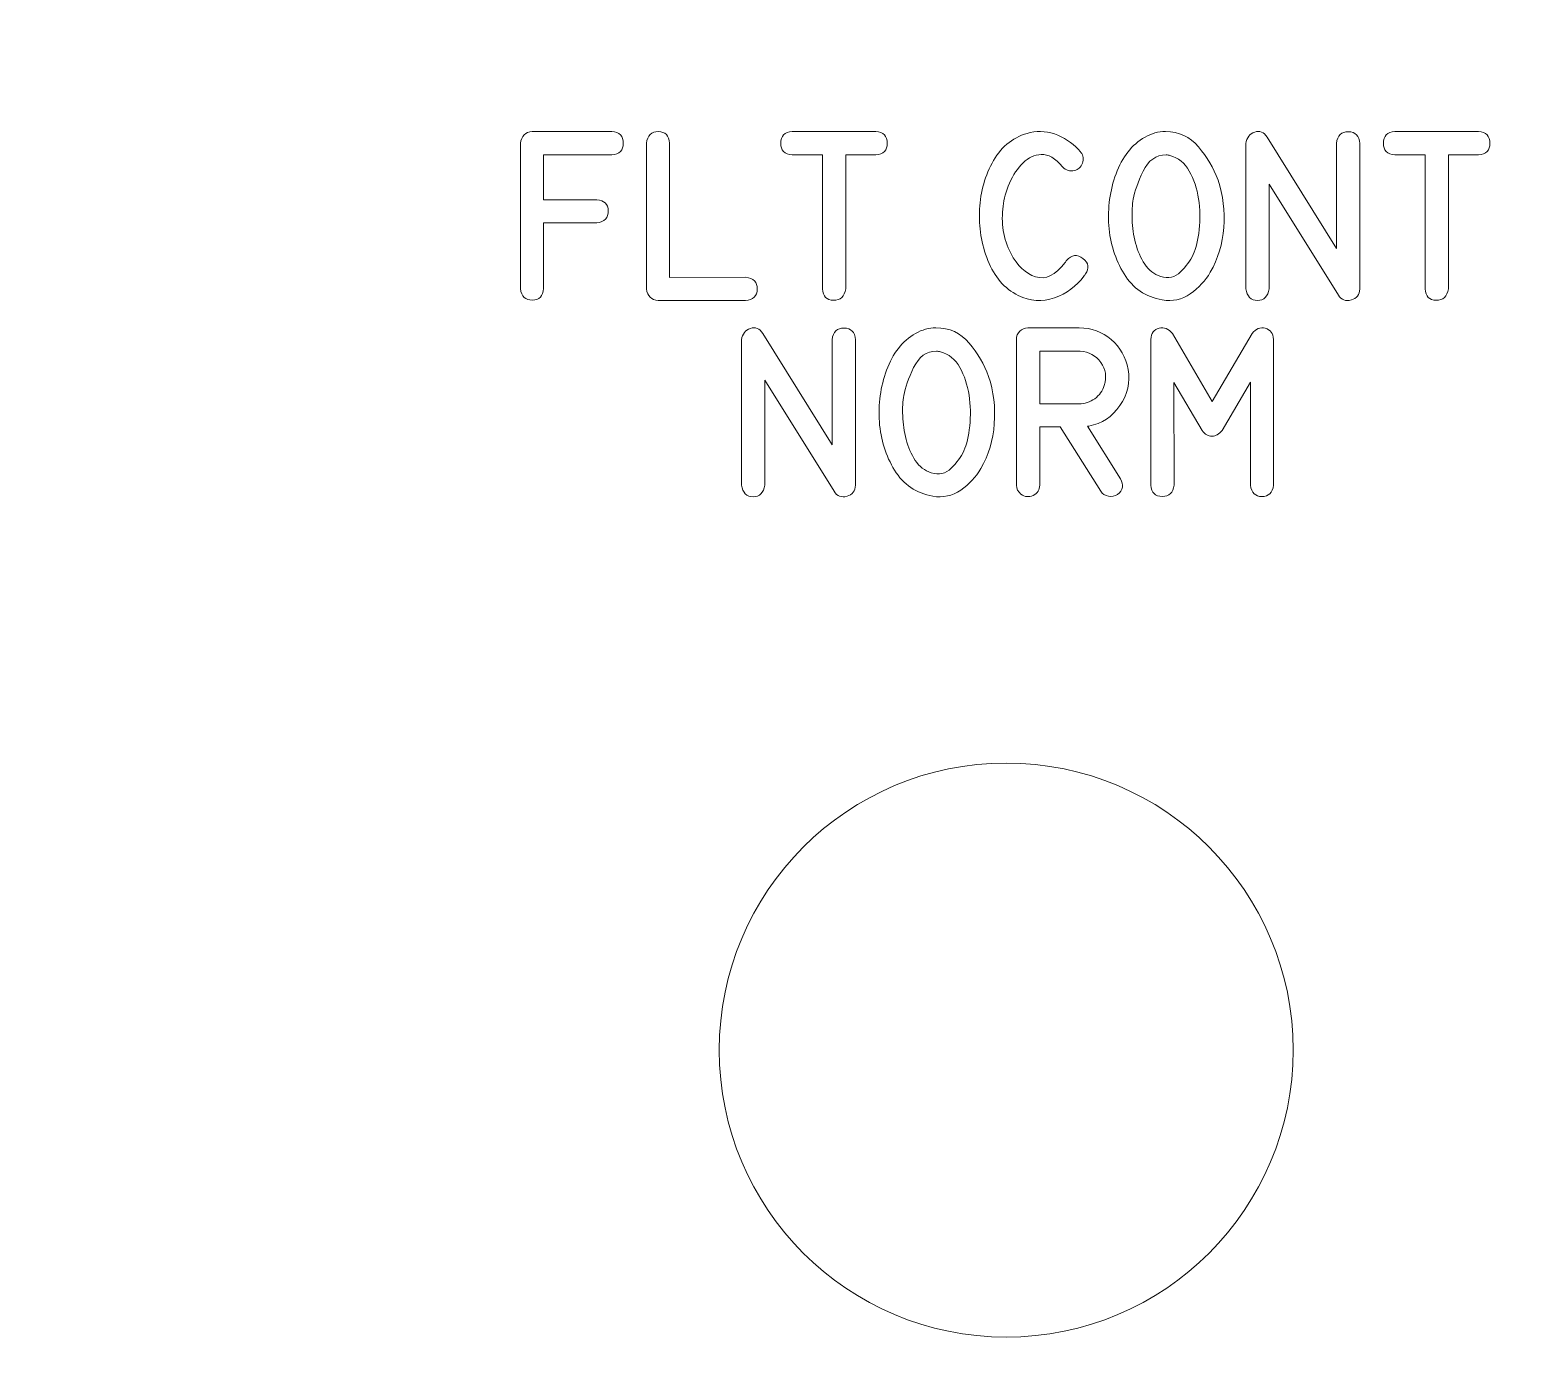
# Model space of a CAD drawing. Header units: millimetres. Extents: x -247 to 282, y -81 to 81.
# Drawn here: x -162.75 to -131.47, y -57.98 to -30.16 of the extents above; entities that cross this region are included whole.
import ezdxf

# ---------------------------------------------------------------- set-up
doc = ezdxf.new("R2010")
doc.units = ezdxf.units.MM
doc.header["$MEASUREMENT"] = 0
doc.layers.add('Engrave', color=7, linetype='Continuous')
doc.layers.add('Indicators', color=7, linetype='Continuous')

msp = doc.modelspace()

# ---------------------------------------------------------------- linework, layer by layer
at = {"layer": 'Engrave', "color": 240, "lineweight": 9}
for points, knots in [([(-152.4977, -35.5623), (-152.4977, -35.5623), (-152.4977, -32.5238), (-152.4977, -32.5238), (-152.4977, -32.5238), (-152.4771, -32.3721), (-152.3954, -32.2904), (-152.2531, -32.2792), (-152.2531, -32.2792), (-152.2531, -32.2792), (-150.5857, -32.2792), (-150.5857, -32.2792), (-150.5857, -32.2792), (-150.4264, -32.2915), (-150.3464, -32.3733), (-150.3464, -32.5232), (-150.3464, -32.5232), (-150.3464, -32.6725), (-150.4275, -32.7531), (-150.5892, -32.7631), (-150.5892, -32.7631), (-150.5892, -32.7631), (-152.0138, -32.7631), (-152.0138, -32.7631), (-152.0138, -32.7631), (-152.0138, -32.7631), (-152.0138, -33.7056), (-152.0138, -33.7056), (-152.0138, -33.7056), (-152.0138, -33.7056), (-150.9026, -33.7056), (-150.9026, -33.7056), (-150.9026, -33.7056), (-150.7444, -33.7167), (-150.6639, -33.7943), (-150.6615, -33.9378), (-150.6615, -33.9378), (-150.6592, -34.0813), (-150.7397, -34.1653), (-150.9026, -34.1894), (-150.9026, -34.1894), (-150.9026, -34.1894), (-152.0138, -34.1894), (-152.0138, -34.1894), (-152.0138, -34.1894), (-152.0138, -34.1894), (-152.0138, -35.5623), (-152.0138, -35.5623), (-152.0138, -35.5623), (-152.025, -35.7205), (-152.1032, -35.801), (-152.2472, -35.8034), (-152.2472, -35.8034), (-152.3913, -35.8057), (-152.4748, -35.7252), (-152.4977, -35.5623)], [0, 0, 0, 0, 0.0666667, 0.0666667, 0.0666667, 0.0666667, 0.1333333, 0.1333333, 0.1333333, 0.1333333, 0.2, 0.2, 0.2, 0.2, 0.2666667, 0.2666667, 0.2666667, 0.2666667, 0.3333333, 0.3333333, 0.3333333, 0.3333333, 0.4, 0.4, 0.4, 0.4, 0.4666667, 0.4666667, 0.4666667, 0.4666667, 0.5333333, 0.5333333, 0.5333333, 0.5333333, 0.6, 0.6, 0.6, 0.6, 0.6666667, 0.6666667, 0.6666667, 0.6666667, 0.7333333, 0.7333333, 0.7333333, 0.7333333, 0.8, 0.8, 0.8, 0.8, 0.8666667, 0.8666667, 0.8666667, 0.8666667, 1, 1, 1, 1]), ([(-149.6197, -35.8087), (-149.7608, -35.7993), (-149.8425, -35.7199), (-149.8643, -35.5694), (-149.8643, -35.5694), (-149.8643, -35.5694), (-149.8643, -32.5238), (-149.8643, -32.5238), (-149.8643, -32.5238), (-149.8402, -32.3586), (-149.7561, -32.2774), (-149.6127, -32.2798), (-149.6127, -32.2798), (-149.4692, -32.2827), (-149.391, -32.3645), (-149.3787, -32.5238), (-149.3787, -32.5238), (-149.3787, -32.5238), (-149.3787, -35.3277), (-149.3787, -35.3277), (-149.3787, -35.3277), (-149.3787, -35.3277), (-147.7888, -35.3265), (-147.7888, -35.3265), (-147.7888, -35.3265), (-147.6254, -35.3448), (-147.5448, -35.4271), (-147.5466, -35.5735), (-147.5466, -35.5735), (-147.5484, -35.7199), (-147.6295, -35.7981), (-147.7906, -35.8087), (-147.7906, -35.8087), (-147.7906, -35.8087), (-149.6197, -35.8087), (-149.6197, -35.8087)], [0, 0, 0, 0, 0.1, 0.1, 0.1, 0.1, 0.2, 0.2, 0.2, 0.2, 0.3, 0.3, 0.3, 0.3, 0.4, 0.4, 0.4, 0.4, 0.5, 0.5, 0.5, 0.5, 0.6, 0.6, 0.6, 0.6, 0.7, 0.7, 0.7, 0.7, 0.8, 0.8, 0.8, 0.8, 1, 1, 1, 1]), ([(-146.1837, -35.5658), (-146.1837, -35.5658), (-146.1837, -32.7648), (-146.1837, -32.7648), (-146.1837, -32.7648), (-146.1837, -32.7648), (-146.8157, -32.7648), (-146.8157, -32.7648), (-146.8157, -32.7648), (-146.9763, -32.7525), (-147.0568, -32.6714), (-147.0562, -32.5232), (-147.0562, -32.5232), (-147.0556, -32.3744), (-146.9751, -32.2927), (-146.8157, -32.2792), (-146.8157, -32.2792), (-146.8157, -32.2792), (-145.0672, -32.2792), (-145.0672, -32.2792), (-145.0672, -32.2792), (-144.909, -32.2915), (-144.8291, -32.3733), (-144.8285, -32.5232), (-144.8285, -32.5232), (-144.8279, -32.6725), (-144.9078, -32.7537), (-145.0672, -32.7648), (-145.0672, -32.7648), (-145.0672, -32.7648), (-145.6975, -32.7648), (-145.6975, -32.7648), (-145.6975, -32.7648), (-145.6975, -32.7648), (-145.6975, -35.5658), (-145.6975, -35.5658), (-145.6975, -35.5658), (-145.7239, -35.7287), (-145.8086, -35.8093), (-145.952, -35.8069), (-145.952, -35.8069), (-146.0949, -35.8045), (-146.1719, -35.724), (-146.1837, -35.5658)], [0, 0, 0, 0, 0.0833333, 0.0833333, 0.0833333, 0.0833333, 0.1666667, 0.1666667, 0.1666667, 0.1666667, 0.25, 0.25, 0.25, 0.25, 0.3333333, 0.3333333, 0.3333333, 0.3333333, 0.4166667, 0.4166667, 0.4166667, 0.4166667, 0.5, 0.5, 0.5, 0.5, 0.5833333, 0.5833333, 0.5833333, 0.5833333, 0.6666667, 0.6666667, 0.6666667, 0.6666667, 0.75, 0.75, 0.75, 0.75, 0.8333333, 0.8333333, 0.8333333, 0.8333333, 1, 1, 1, 1]), ([(-140.6852, -35.2554), (-140.6852, -35.2554), (-140.7005, -35.2783), (-140.7005, -35.2783), (-140.7005, -35.2783), (-140.704, -35.2824), (-140.7069, -35.2866), (-140.7093, -35.2901), (-140.7093, -35.2901), (-140.711, -35.2936), (-140.7134, -35.2971), (-140.7157, -35.3007), (-140.7157, -35.3007), (-140.8733, -35.5129), (-141.0797, -35.664), (-141.3354, -35.7546), (-141.3354, -35.7546), (-141.5906, -35.8445), (-141.8423, -35.8281), (-142.0904, -35.7052), (-142.0904, -35.7052), (-142.3785, -35.5617), (-142.5901, -35.3183), (-142.7254, -34.975), (-142.7254, -34.975), (-142.86, -34.6316), (-142.9182, -34.2747), (-142.8994, -33.9043), (-142.8994, -33.9043), (-142.88, -33.5339), (-142.7824, -33.1941), (-142.6066, -32.8836), (-142.6066, -32.8836), (-142.4302, -32.5738), (-142.1744, -32.3797), (-141.8387, -32.3015), (-141.8387, -32.3015), (-141.6459, -32.2569), (-141.4536, -32.2757), (-141.2619, -32.3574), (-141.2619, -32.3574), (-141.0703, -32.4397), (-140.9127, -32.5549), (-140.7898, -32.7031), (-140.7898, -32.7031), (-140.7886, -32.7031), (-140.7857, -32.7066), (-140.7816, -32.7149), (-140.7816, -32.7149), (-140.7287, -32.7837), (-140.7175, -32.8595), (-140.7487, -32.9412), (-140.7487, -32.9412), (-140.7798, -33.0235), (-140.8363, -33.0747), (-140.9192, -33.0959), (-140.9192, -33.0959), (-141.0074, -33.1188), (-141.0891, -33.0923), (-141.1638, -33.0165), (-141.1638, -33.0165), (-141.3178, -32.8372), (-141.466, -32.7513), (-141.6082, -32.7578), (-141.6082, -32.7578), (-141.7505, -32.7648), (-141.8781, -32.8236), (-141.9904, -32.9336), (-141.9904, -32.9336), (-142.1033, -33.0441), (-142.1968, -33.1852), (-142.2715, -33.3575), (-142.2715, -33.3575), (-142.3461, -33.5298), (-142.392, -33.6909), (-142.409, -33.8414), (-142.409, -33.8414), (-142.4296, -34.0089), (-142.4278, -34.1777), (-142.4032, -34.347), (-142.4032, -34.347), (-142.3785, -34.5163), (-142.3267, -34.6757), (-142.2473, -34.825), (-142.2473, -34.825), (-142.1092, -35.0867), (-141.9357, -35.2507), (-141.7264, -35.3165), (-141.7264, -35.3165), (-141.5165, -35.383), (-141.3119, -35.2824), (-141.112, -35.0161), (-141.112, -35.0161), (-141.1026, -35.0049), (-141.092, -34.9896), (-141.0791, -34.9714), (-141.0791, -34.9714), (-140.9715, -34.8521), (-140.8574, -34.8397), (-140.7375, -34.9344), (-140.7375, -34.9344), (-140.6176, -35.029), (-140.5999, -35.136), (-140.6852, -35.2554)], [0, 0, 0, 0, 0.037037, 0.037037, 0.037037, 0.037037, 0.0740741, 0.0740741, 0.0740741, 0.0740741, 0.1111111, 0.1111111, 0.1111111, 0.1111111, 0.1481481, 0.1481481, 0.1481481, 0.1481481, 0.1851852, 0.1851852, 0.1851852, 0.1851852, 0.2222222, 0.2222222, 0.2222222, 0.2222222, 0.2592593, 0.2592593, 0.2592593, 0.2592593, 0.2962963, 0.2962963, 0.2962963, 0.2962963, 0.3333333, 0.3333333, 0.3333333, 0.3333333, 0.3703704, 0.3703704, 0.3703704, 0.3703704, 0.4074074, 0.4074074, 0.4074074, 0.4074074, 0.4444444, 0.4444444, 0.4444444, 0.4444444, 0.4814815, 0.4814815, 0.4814815, 0.4814815, 0.5185185, 0.5185185, 0.5185185, 0.5185185, 0.5555556, 0.5555556, 0.5555556, 0.5555556, 0.5925926, 0.5925926, 0.5925926, 0.5925926, 0.6296296, 0.6296296, 0.6296296, 0.6296296, 0.6666667, 0.6666667, 0.6666667, 0.6666667, 0.7037037, 0.7037037, 0.7037037, 0.7037037, 0.7407407, 0.7407407, 0.7407407, 0.7407407, 0.7777778, 0.7777778, 0.7777778, 0.7777778, 0.8148148, 0.8148148, 0.8148148, 0.8148148, 0.8518519, 0.8518519, 0.8518519, 0.8518519, 0.8888889, 0.8888889, 0.8888889, 0.8888889, 0.9259259, 0.9259259, 0.9259259, 0.9259259, 1, 1, 1, 1]), ([(-137.913, -33.294), (-137.8077, -33.6121), (-137.7677, -33.9419), (-137.7936, -34.2841), (-137.7936, -34.2841), (-137.8195, -34.6263), (-137.9135, -34.9385), (-138.0752, -35.2213), (-138.0752, -35.2213), (-138.1775, -35.3971), (-138.3169, -35.5464), (-138.4939, -35.6693), (-138.4939, -35.6693), (-138.6708, -35.7922), (-138.866, -35.8351), (-139.0795, -35.7981), (-139.0795, -35.7981), (-139.4275, -35.7375), (-139.6939, -35.5558), (-139.8785, -35.2542), (-139.8785, -35.2542), (-140.0637, -34.952), (-140.1695, -34.6157), (-140.1966, -34.2453), (-140.1966, -34.2453), (-140.2236, -33.8749), (-140.1736, -33.5145), (-140.0466, -33.1629), (-140.0466, -33.1629), (-139.9196, -32.8113), (-139.7174, -32.5561), (-139.4393, -32.3962), (-139.4393, -32.3962), (-139.304, -32.318), (-139.1618, -32.2792), (-139.0142, -32.2792), (-139.0142, -32.2792), (-138.7314, -32.2792), (-138.5009, -32.3856), (-138.3216, -32.5985), (-138.3216, -32.5985), (-138.1423, -32.8119), (-138.0064, -33.0435), (-137.913, -33.294)], [0, 0, 0, 0, 0.0833333, 0.0833333, 0.0833333, 0.0833333, 0.1666667, 0.1666667, 0.1666667, 0.1666667, 0.25, 0.25, 0.25, 0.25, 0.3333333, 0.3333333, 0.3333333, 0.3333333, 0.4166667, 0.4166667, 0.4166667, 0.4166667, 0.5, 0.5, 0.5, 0.5, 0.5833333, 0.5833333, 0.5833333, 0.5833333, 0.6666667, 0.6666667, 0.6666667, 0.6666667, 0.75, 0.75, 0.75, 0.75, 0.8333333, 0.8333333, 0.8333333, 0.8333333, 1, 1, 1, 1]), ([(-134.9521, -35.5694), (-134.9521, -35.6899), (-135.0103, -35.7663), (-135.1267, -35.7993), (-135.1267, -35.7993), (-135.2437, -35.8316), (-135.3336, -35.7975), (-135.3983, -35.6964), (-135.3983, -35.6964), (-135.3983, -35.6964), (-136.8453, -33.3763), (-136.8453, -33.3763), (-136.8453, -33.3763), (-136.8453, -33.3763), (-136.8453, -35.5694), (-136.8453, -35.5694), (-136.8453, -35.5694), (-136.8705, -35.7299), (-136.9517, -35.8104), (-137.0887, -35.8104), (-137.0887, -35.8104), (-137.2262, -35.8104), (-137.3068, -35.7299), (-137.3309, -35.5694), (-137.3309, -35.5694), (-137.3309, -35.5694), (-137.3309, -32.5273), (-137.3309, -32.5273), (-137.3309, -32.5273), (-137.3138, -32.408), (-137.2527, -32.3292), (-137.1475, -32.291), (-137.1475, -32.291), (-137.0422, -32.2533), (-136.9546, -32.2892), (-136.8846, -32.398), (-136.8846, -32.398), (-136.8846, -32.398), (-135.4377, -34.7215), (-135.4377, -34.7215), (-135.4377, -34.7215), (-135.4377, -34.7215), (-135.4377, -32.5273), (-135.4377, -32.5273), (-135.4377, -32.5273), (-135.4159, -32.3633), (-135.3325, -32.2816), (-135.1872, -32.2833), (-135.1872, -32.2833), (-135.042, -32.2851), (-134.9638, -32.3662), (-134.9521, -32.5273), (-134.9521, -32.5273), (-134.9521, -32.5273), (-134.9521, -35.5694), (-134.9521, -35.5694)], [0, 0, 0, 0, 0.0666667, 0.0666667, 0.0666667, 0.0666667, 0.1333333, 0.1333333, 0.1333333, 0.1333333, 0.2, 0.2, 0.2, 0.2, 0.2666667, 0.2666667, 0.2666667, 0.2666667, 0.3333333, 0.3333333, 0.3333333, 0.3333333, 0.4, 0.4, 0.4, 0.4, 0.4666667, 0.4666667, 0.4666667, 0.4666667, 0.5333333, 0.5333333, 0.5333333, 0.5333333, 0.6, 0.6, 0.6, 0.6, 0.6666667, 0.6666667, 0.6666667, 0.6666667, 0.7333333, 0.7333333, 0.7333333, 0.7333333, 0.8, 0.8, 0.8, 0.8, 0.8666667, 0.8666667, 0.8666667, 0.8666667, 1, 1, 1, 1]), ([(-133.5845, -35.5658), (-133.5845, -35.5658), (-133.5845, -32.7648), (-133.5845, -32.7648), (-133.5845, -32.7648), (-133.5845, -32.7648), (-134.2165, -32.7648), (-134.2165, -32.7648), (-134.2165, -32.7648), (-134.3771, -32.7525), (-134.4576, -32.6714), (-134.457, -32.5232), (-134.457, -32.5232), (-134.4564, -32.3744), (-134.3759, -32.2927), (-134.2165, -32.2792), (-134.2165, -32.2792), (-134.2165, -32.2792), (-132.468, -32.2792), (-132.468, -32.2792), (-132.468, -32.2792), (-132.3098, -32.2915), (-132.2299, -32.3733), (-132.2293, -32.5232), (-132.2293, -32.5232), (-132.2287, -32.6725), (-132.3086, -32.7537), (-132.468, -32.7648), (-132.468, -32.7648), (-132.468, -32.7648), (-133.0983, -32.7648), (-133.0983, -32.7648), (-133.0983, -32.7648), (-133.0983, -32.7648), (-133.0983, -35.5658), (-133.0983, -35.5658), (-133.0983, -35.5658), (-133.1247, -35.7287), (-133.2094, -35.8093), (-133.3528, -35.8069), (-133.3528, -35.8069), (-133.4957, -35.8045), (-133.5727, -35.724), (-133.5845, -35.5658)], [0, 0, 0, 0, 0.0833333, 0.0833333, 0.0833333, 0.0833333, 0.1666667, 0.1666667, 0.1666667, 0.1666667, 0.25, 0.25, 0.25, 0.25, 0.3333333, 0.3333333, 0.3333333, 0.3333333, 0.4166667, 0.4166667, 0.4166667, 0.4166667, 0.5, 0.5, 0.5, 0.5, 0.5833333, 0.5833333, 0.5833333, 0.5833333, 0.6666667, 0.6666667, 0.6666667, 0.6666667, 0.75, 0.75, 0.75, 0.75, 0.8333333, 0.8333333, 0.8333333, 0.8333333, 1, 1, 1, 1]), ([(-139.0001, -32.7684), (-139.2112, -32.7684), (-139.3711, -32.8818), (-139.4798, -33.1094), (-139.4798, -33.1094), (-139.5886, -33.3369), (-139.6568, -33.5309), (-139.6856, -33.6915), (-139.6856, -33.6915), (-139.7074, -33.809), (-139.7156, -33.9507), (-139.7097, -34.1171), (-139.7097, -34.1171), (-139.7039, -34.2835), (-139.6797, -34.4481), (-139.6374, -34.6104), (-139.6374, -34.6104), (-139.5951, -34.7733), (-139.531, -34.9197), (-139.4463, -35.0496), (-139.4463, -35.0496), (-139.3611, -35.1801), (-139.25, -35.2666), (-139.1124, -35.3089), (-139.1124, -35.3089), (-138.9513, -35.3595), (-138.8125, -35.3277), (-138.6961, -35.2137), (-138.6961, -35.2137), (-138.5797, -35.099), (-138.4915, -34.9779), (-138.4315, -34.8491), (-138.4315, -34.8491), (-138.371, -34.7168), (-138.3292, -34.544), (-138.3069, -34.3288), (-138.3069, -34.3288), (-138.2845, -34.1142), (-138.2898, -33.8996), (-138.3222, -33.6856), (-138.3222, -33.6856), (-138.3551, -33.4716), (-138.4192, -33.2787), (-138.5144, -33.107), (-138.5144, -33.107), (-138.6097, -32.9354), (-138.7455, -32.826), (-138.9207, -32.779), (-138.9207, -32.779), (-138.9436, -32.7719), (-138.9701, -32.7684), (-139.0001, -32.7684)], [0, 0, 0, 0, 0.0714286, 0.0714286, 0.0714286, 0.0714286, 0.1428571, 0.1428571, 0.1428571, 0.1428571, 0.2142857, 0.2142857, 0.2142857, 0.2142857, 0.2857143, 0.2857143, 0.2857143, 0.2857143, 0.3571429, 0.3571429, 0.3571429, 0.3571429, 0.4285714, 0.4285714, 0.4285714, 0.4285714, 0.5, 0.5, 0.5, 0.5, 0.5714286, 0.5714286, 0.5714286, 0.5714286, 0.6428571, 0.6428571, 0.6428571, 0.6428571, 0.7142857, 0.7142857, 0.7142857, 0.7142857, 0.7857143, 0.7857143, 0.7857143, 0.7857143, 0.8571429, 0.8571429, 0.8571429, 0.8571429, 1, 1, 1, 1]), ([(-145.4955, -39.6727), (-145.4955, -39.7932), (-145.5537, -39.8696), (-145.6701, -39.9026), (-145.6701, -39.9026), (-145.7871, -39.9349), (-145.877, -39.9008), (-145.9417, -39.7997), (-145.9417, -39.7997), (-145.9417, -39.7997), (-147.3887, -37.4796), (-147.3887, -37.4796), (-147.3887, -37.4796), (-147.3887, -37.4796), (-147.3887, -39.6727), (-147.3887, -39.6727), (-147.3887, -39.6727), (-147.4139, -39.8332), (-147.4951, -39.9137), (-147.6321, -39.9137), (-147.6321, -39.9137), (-147.7696, -39.9137), (-147.8502, -39.8332), (-147.8743, -39.6727), (-147.8743, -39.6727), (-147.8743, -39.6727), (-147.8743, -36.6306), (-147.8743, -36.6306), (-147.8743, -36.6306), (-147.8572, -36.5113), (-147.7961, -36.4325), (-147.6909, -36.3943), (-147.6909, -36.3943), (-147.5856, -36.3566), (-147.498, -36.3925), (-147.428, -36.5013), (-147.428, -36.5013), (-147.428, -36.5013), (-145.9811, -38.8248), (-145.9811, -38.8248), (-145.9811, -38.8248), (-145.9811, -38.8248), (-145.9811, -36.6306), (-145.9811, -36.6306), (-145.9811, -36.6306), (-145.9593, -36.4666), (-145.8759, -36.3849), (-145.7306, -36.3866), (-145.7306, -36.3866), (-145.5854, -36.3884), (-145.5072, -36.4695), (-145.4955, -36.6306), (-145.4955, -36.6306), (-145.4955, -36.6306), (-145.4955, -39.6727), (-145.4955, -39.6727)], [0, 0, 0, 0, 0.0666667, 0.0666667, 0.0666667, 0.0666667, 0.1333333, 0.1333333, 0.1333333, 0.1333333, 0.2, 0.2, 0.2, 0.2, 0.2666667, 0.2666667, 0.2666667, 0.2666667, 0.3333333, 0.3333333, 0.3333333, 0.3333333, 0.4, 0.4, 0.4, 0.4, 0.4666667, 0.4666667, 0.4666667, 0.4666667, 0.5333333, 0.5333333, 0.5333333, 0.5333333, 0.6, 0.6, 0.6, 0.6, 0.6666667, 0.6666667, 0.6666667, 0.6666667, 0.7333333, 0.7333333, 0.7333333, 0.7333333, 0.8, 0.8, 0.8, 0.8, 0.8666667, 0.8666667, 0.8666667, 0.8666667, 1, 1, 1, 1]), ([(-142.7098, -37.3973), (-142.6045, -37.7154), (-142.5645, -38.0452), (-142.5904, -38.3874), (-142.5904, -38.3874), (-142.6163, -38.7296), (-142.7103, -39.0418), (-142.872, -39.3246), (-142.872, -39.3246), (-142.9743, -39.5004), (-143.1137, -39.6497), (-143.2907, -39.7726), (-143.2907, -39.7726), (-143.4676, -39.8955), (-143.6628, -39.9384), (-143.8763, -39.9014), (-143.8763, -39.9014), (-144.2243, -39.8408), (-144.4907, -39.6591), (-144.6753, -39.3575), (-144.6753, -39.3575), (-144.8605, -39.0553), (-144.9663, -38.719), (-144.9934, -38.3486), (-144.9934, -38.3486), (-145.0204, -37.9782), (-144.9704, -37.6178), (-144.8434, -37.2662), (-144.8434, -37.2662), (-144.7164, -36.9146), (-144.5142, -36.6594), (-144.2361, -36.4995), (-144.2361, -36.4995), (-144.1008, -36.4213), (-143.9586, -36.3825), (-143.811, -36.3825), (-143.811, -36.3825), (-143.5282, -36.3825), (-143.2977, -36.4889), (-143.1184, -36.7018), (-143.1184, -36.7018), (-142.9391, -36.9152), (-142.8032, -37.1468), (-142.7098, -37.3973)], [0, 0, 0, 0, 0.0833333, 0.0833333, 0.0833333, 0.0833333, 0.1666667, 0.1666667, 0.1666667, 0.1666667, 0.25, 0.25, 0.25, 0.25, 0.3333333, 0.3333333, 0.3333333, 0.3333333, 0.4166667, 0.4166667, 0.4166667, 0.4166667, 0.5, 0.5, 0.5, 0.5, 0.5833333, 0.5833333, 0.5833333, 0.5833333, 0.6666667, 0.6666667, 0.6666667, 0.6666667, 0.75, 0.75, 0.75, 0.75, 0.8333333, 0.8333333, 0.8333333, 0.8333333, 1, 1, 1, 1]), ([(-139.9523, -39.5363), (-139.8788, -39.6662), (-139.8994, -39.775), (-140.014, -39.8638), (-140.014, -39.8638), (-140.0693, -39.9026), (-140.1328, -39.9161), (-140.2045, -39.9031), (-140.2045, -39.9031), (-140.2762, -39.8908), (-140.3286, -39.8549), (-140.3621, -39.7967), (-140.3621, -39.7967), (-140.3621, -39.7967), (-141.2111, -38.4544), (-141.2111, -38.4544), (-141.2111, -38.4544), (-141.2111, -38.4544), (-141.6421, -38.4544), (-141.6421, -38.4544), (-141.6421, -38.4544), (-141.6421, -38.4544), (-141.6421, -39.6674), (-141.6421, -39.6674), (-141.6421, -39.6674), (-141.6421, -39.7673), (-141.6873, -39.8391), (-141.7779, -39.8837), (-141.7779, -39.8837), (-141.869, -39.9278), (-141.9537, -39.9196), (-142.033, -39.8585), (-142.033, -39.8585), (-142.096, -39.8114), (-142.1277, -39.7479), (-142.1277, -39.6674), (-142.1277, -39.6674), (-142.1277, -39.6674), (-142.1277, -36.6236), (-142.1277, -36.6236), (-142.1277, -36.6236), (-142.1277, -36.5571), (-142.1042, -36.5001), (-142.0577, -36.4531), (-142.0577, -36.4531), (-142.0113, -36.406), (-141.9543, -36.3825), (-141.8866, -36.3825), (-141.8866, -36.3825), (-141.8866, -36.3825), (-140.8172, -36.3825), (-140.8172, -36.3825), (-140.8172, -36.3825), (-140.5596, -36.3825), (-140.3362, -36.4642), (-140.1469, -36.6277), (-140.1469, -36.6277), (-139.9576, -36.7917), (-139.8394, -36.9993), (-139.7935, -37.2509), (-139.7935, -37.2509), (-139.7453, -37.5208), (-139.8024, -37.773), (-139.9652, -38.0076), (-139.9652, -38.0076), (-140.1275, -38.2428), (-140.3433, -38.3851), (-140.612, -38.4356), (-140.612, -38.4356), (-140.612, -38.4356), (-140.6449, -38.4409), (-140.6449, -38.4409), (-140.6449, -38.4409), (-140.6449, -38.4409), (-139.9523, -39.5363), (-139.9523, -39.5363)], [0, 0, 0, 0, 0.05, 0.05, 0.05, 0.05, 0.1, 0.1, 0.1, 0.1, 0.15, 0.15, 0.15, 0.15, 0.2, 0.2, 0.2, 0.2, 0.25, 0.25, 0.25, 0.25, 0.3, 0.3, 0.3, 0.3, 0.35, 0.35, 0.35, 0.35, 0.4, 0.4, 0.4, 0.4, 0.45, 0.45, 0.45, 0.45, 0.5, 0.5, 0.5, 0.5, 0.55, 0.55, 0.55, 0.55, 0.6, 0.6, 0.6, 0.6, 0.65, 0.65, 0.65, 0.65, 0.7, 0.7, 0.7, 0.7, 0.75, 0.75, 0.75, 0.75, 0.8, 0.8, 0.8, 0.8, 0.85, 0.85, 0.85, 0.85, 0.9, 0.9, 0.9, 0.9, 1, 1, 1, 1]), ([(-136.752, -39.6691), (-136.7773, -39.8297), (-136.8585, -39.9102), (-136.9954, -39.9096), (-136.9954, -39.9096), (-137.133, -39.909), (-137.2136, -39.8285), (-137.2377, -39.6691), (-137.2377, -39.6691), (-137.2377, -39.6691), (-137.2377, -37.5178), (-137.2377, -37.5178), (-137.2377, -37.5178), (-137.2377, -37.5178), (-137.8286, -38.5285), (-137.8286, -38.5285), (-137.8286, -38.5285), (-137.8915, -38.6044), (-137.962, -38.6443), (-138.0396, -38.6479), (-138.0396, -38.6479), (-138.1173, -38.6508), (-138.186, -38.6114), (-138.2472, -38.5285), (-138.2472, -38.5285), (-138.2472, -38.5285), (-138.8346, -37.5225), (-138.8346, -37.5225), (-138.8346, -37.5225), (-138.8346, -37.5225), (-138.8328, -39.6691), (-138.8328, -39.6691), (-138.8328, -39.6691), (-138.851, -39.8285), (-138.9339, -39.9084), (-139.0815, -39.9078), (-139.0815, -39.9078), (-139.2291, -39.9073), (-139.3084, -39.8273), (-139.3202, -39.6691), (-139.3202, -39.6691), (-139.3202, -39.6691), (-139.3202, -36.6271), (-139.3202, -36.6271), (-139.3202, -36.6271), (-139.3108, -36.4948), (-139.2532, -36.416), (-139.1462, -36.3901), (-139.1462, -36.3901), (-139.0392, -36.3643), (-138.9463, -36.4007), (-138.8669, -36.4995), (-138.8669, -36.4995), (-138.8669, -36.4995), (-138.0385, -37.9241), (-138.0385, -37.9241), (-138.0385, -37.9241), (-138.0385, -37.9241), (-137.2012, -36.4995), (-137.2012, -36.4995), (-137.2012, -36.4995), (-137.1224, -36.4007), (-137.0301, -36.3649), (-136.9249, -36.3913), (-136.9249, -36.3913), (-136.8202, -36.4178), (-136.762, -36.496), (-136.752, -36.6271), (-136.752, -36.6271), (-136.752, -36.6271), (-136.752, -39.6691), (-136.752, -39.6691)], [0, 0, 0, 0, 0.0526316, 0.0526316, 0.0526316, 0.0526316, 0.1052632, 0.1052632, 0.1052632, 0.1052632, 0.1578947, 0.1578947, 0.1578947, 0.1578947, 0.2105263, 0.2105263, 0.2105263, 0.2105263, 0.2631579, 0.2631579, 0.2631579, 0.2631579, 0.3157895, 0.3157895, 0.3157895, 0.3157895, 0.3684211, 0.3684211, 0.3684211, 0.3684211, 0.4210526, 0.4210526, 0.4210526, 0.4210526, 0.4736842, 0.4736842, 0.4736842, 0.4736842, 0.5263158, 0.5263158, 0.5263158, 0.5263158, 0.5789474, 0.5789474, 0.5789474, 0.5789474, 0.6315789, 0.6315789, 0.6315789, 0.6315789, 0.6842105, 0.6842105, 0.6842105, 0.6842105, 0.7368421, 0.7368421, 0.7368421, 0.7368421, 0.7894737, 0.7894737, 0.7894737, 0.7894737, 0.8421053, 0.8421053, 0.8421053, 0.8421053, 0.8947368, 0.8947368, 0.8947368, 0.8947368, 1, 1, 1, 1]), ([(-143.7969, -36.8717), (-144.008, -36.8717), (-144.1679, -36.9851), (-144.2766, -37.2127), (-144.2766, -37.2127), (-144.3854, -37.4402), (-144.4536, -37.6342), (-144.4824, -37.7948), (-144.4824, -37.7948), (-144.5042, -37.9123), (-144.5124, -38.054), (-144.5065, -38.2204), (-144.5065, -38.2204), (-144.5007, -38.3868), (-144.4765, -38.5514), (-144.4342, -38.7137), (-144.4342, -38.7137), (-144.3919, -38.8766), (-144.3278, -39.023), (-144.2431, -39.1529), (-144.2431, -39.1529), (-144.1579, -39.2834), (-144.0468, -39.3699), (-143.9092, -39.4122), (-143.9092, -39.4122), (-143.7481, -39.4628), (-143.6093, -39.431), (-143.4929, -39.317), (-143.4929, -39.317), (-143.3765, -39.2023), (-143.2883, -39.0812), (-143.2283, -38.9524), (-143.2283, -38.9524), (-143.1678, -38.8201), (-143.126, -38.6473), (-143.1037, -38.4321), (-143.1037, -38.4321), (-143.0813, -38.2175), (-143.0866, -38.0029), (-143.119, -37.7889), (-143.119, -37.7889), (-143.1519, -37.5749), (-143.216, -37.382), (-143.3112, -37.2103), (-143.3112, -37.2103), (-143.4065, -37.0387), (-143.5423, -36.9293), (-143.7175, -36.8823), (-143.7175, -36.8823), (-143.7404, -36.8752), (-143.7669, -36.8717), (-143.7969, -36.8717)], [0, 0, 0, 0, 0.0714286, 0.0714286, 0.0714286, 0.0714286, 0.1428571, 0.1428571, 0.1428571, 0.1428571, 0.2142857, 0.2142857, 0.2142857, 0.2142857, 0.2857143, 0.2857143, 0.2857143, 0.2857143, 0.3571429, 0.3571429, 0.3571429, 0.3571429, 0.4285714, 0.4285714, 0.4285714, 0.4285714, 0.5, 0.5, 0.5, 0.5, 0.5714286, 0.5714286, 0.5714286, 0.5714286, 0.6428571, 0.6428571, 0.6428571, 0.6428571, 0.7142857, 0.7142857, 0.7142857, 0.7142857, 0.7857143, 0.7857143, 0.7857143, 0.7857143, 0.8571429, 0.8571429, 0.8571429, 0.8571429, 1, 1, 1, 1]), ([(-140.8172, -37.9706), (-140.6996, -37.9706), (-140.5914, -37.9353), (-140.492, -37.8635), (-140.492, -37.8635), (-140.3927, -37.7924), (-140.3262, -37.6995), (-140.2915, -37.5849), (-140.2915, -37.5849), (-140.2374, -37.4079), (-140.2621, -37.248), (-140.3656, -37.1051), (-140.3656, -37.1051), (-140.4691, -36.9622), (-140.6114, -36.8834), (-140.7925, -36.8681), (-140.7925, -36.8681), (-140.7925, -36.8681), (-141.6421, -36.8681), (-141.6421, -36.8681), (-141.6421, -36.8681), (-141.6421, -36.8681), (-141.6421, -37.9706), (-141.6421, -37.9706), (-141.6421, -37.9706), (-141.6421, -37.9706), (-140.8172, -37.9706), (-140.8172, -37.9706)], [0, 0, 0, 0, 0.125, 0.125, 0.125, 0.125, 0.25, 0.25, 0.25, 0.25, 0.375, 0.375, 0.375, 0.375, 0.5, 0.5, 0.5, 0.5, 0.625, 0.625, 0.625, 0.625, 0.75, 0.75, 0.75, 0.75, 1, 1, 1, 1])]:
    msp.add_open_spline(points, degree=3, knots=knots, dxfattribs=at)
at = {"layer": 'Indicators', "color": 250, "lineweight": 9}
msp.add_ellipse((-142.3421, -51.4791), major_axis=(0, 6), ratio=1, dxfattribs=at)
msp.add_open_spline([(-245.5546, -60.675), (-245.9526, -60.6748), (-246.3343, -60.5164), (-246.6156, -60.2347), (-246.6156, -60.2347), (-246.8969, -59.9531), (-247.0548, -59.5731), (-247.0546, -59.175), (-247.0546, -59.175), (-247.0546, -59.175), (-247.0546, 59.175), (-247.0546, 59.175), (-247.0546, 59.175), (-247.0543, 59.5731), (-246.8959, 59.9547), (-246.6143, 60.236), (-246.6143, 60.236), (-246.3326, 60.5173), (-245.9526, 60.6752), (-245.5546, 60.675), (-245.5546, 60.675), (-245.5546, 60.675), (-243.0921, 60.675), (-243.0921, 60.675), (-243.0921, 60.675), (-240.9485, 60.675), (-238.9677, 61.8186), (-237.8959, 63.675), (-237.8959, 63.675), (-236.8241, 65.5314), (-236.8241, 67.8186), (-237.8959, 69.675), (-237.8959, 69.675), (-238.9677, 71.5314), (-240.9485, 72.675), (-243.0921, 72.675), (-243.0921, 72.675), (-243.0921, 72.675), (-245.5546, 72.675), (-245.5546, 72.675), (-245.5546, 72.675), (-245.9526, 72.6752), (-246.3343, 72.8336), (-246.6156, 73.1153), (-246.6156, 73.1153), (-246.8969, 73.3969), (-247.0548, 73.7769), (-247.0546, 74.175), (-247.0546, 74.175), (-247.0546, 74.175), (-247.0546, 78.6625), (-247.0546, 78.6625), (-247.0546, 78.6625), (-247.0543, 79.0606), (-246.8959, 79.4422), (-246.6143, 79.7235), (-246.6143, 79.7235), (-246.3326, 80.0048), (-245.9526, 80.1627), (-245.5546, 80.1625), (-245.5546, 80.1625), (-245.5546, 80.1625), (-104.1046, 80.1625), (-104.1046, 80.1625), (-104.1046, 80.1625), (-103.7065, 80.1622), (-103.3248, 80.0038), (-103.0435, 79.7222), (-103.0435, 79.7222), (-102.7622, 79.4405), (-102.6043, 79.0606), (-102.6046, 78.6625), (-102.6046, 78.6625), (-102.6046, 78.6625), (-102.6046, 74.175), (-102.6046, 74.175), (-102.6046, 74.175), (-102.6048, 73.7769), (-102.7632, 73.3952), (-103.0449, 73.1139), (-103.0449, 73.1139), (-103.3265, 72.8326), (-103.7065, 72.6747), (-104.1046, 72.675), (-104.1046, 72.675), (-104.1046, 72.675), (-106.5671, 72.675), (-106.5671, 72.675), (-106.5671, 72.675), (-108.7107, 72.675), (-110.6914, 71.5314), (-111.7632, 69.675), (-111.7632, 69.675), (-112.835, 67.8186), (-112.835, 65.5314), (-111.7632, 63.675), (-111.7632, 63.675), (-110.6914, 61.8186), (-108.7107, 60.675), (-106.5671, 60.675), (-106.5671, 60.675), (-106.5671, 60.675), (-104.1046, 60.675), (-104.1046, 60.675), (-104.1046, 60.675), (-103.7065, 60.6747), (-103.3248, 60.5163), (-103.0435, 60.2347), (-103.0435, 60.2347), (-102.7622, 59.953), (-102.6043, 59.5731), (-102.6046, 59.175), (-102.6046, 59.175), (-102.6046, 59.175), (-102.6046, -59.175), (-102.6046, -59.175), (-102.6046, -59.175), (-102.6048, -59.5731), (-102.7632, -59.9548), (-103.0449, -60.2361), (-103.0449, -60.2361), (-103.3265, -60.5174), (-103.7065, -60.6753), (-104.1046, -60.675), (-104.1046, -60.675), (-104.1046, -60.675), (-106.5671, -60.675), (-106.5671, -60.675), (-106.5671, -60.675), (-108.7107, -60.675), (-110.6914, -61.8186), (-111.7632, -63.675), (-111.7632, -63.675), (-112.835, -65.5314), (-112.835, -67.8186), (-111.7632, -69.675), (-111.7632, -69.675), (-110.6914, -71.5314), (-108.7107, -72.675), (-106.5671, -72.675), (-106.5671, -72.675), (-106.5671, -72.675), (-104.1046, -72.675), (-104.1046, -72.675), (-104.1046, -72.675), (-103.7065, -72.6753), (-103.3248, -72.8337), (-103.0435, -73.1153), (-103.0435, -73.1153), (-102.7622, -73.397), (-102.6043, -73.7769), (-102.6046, -74.175), (-102.6046, -74.175), (-102.6046, -74.175), (-102.6046, -78.6625), (-102.6046, -78.6625), (-102.6046, -78.6625), (-102.6048, -79.0606), (-102.7632, -79.4423), (-103.0449, -79.7236), (-103.0449, -79.7236), (-103.3265, -80.0049), (-103.7065, -80.1628), (-104.1046, -80.1625), (-104.1046, -80.1625), (-104.1046, -80.1625), (-245.5546, -80.1625), (-245.5546, -80.1625), (-245.5546, -80.1625), (-245.9526, -80.1623), (-246.3343, -80.0039), (-246.6156, -79.7222), (-246.6156, -79.7222), (-246.8969, -79.4406), (-247.0548, -79.0606), (-247.0546, -78.6625), (-247.0546, -78.6625), (-247.0546, -78.6625), (-247.0546, -74.175), (-247.0546, -74.175), (-247.0546, -74.175), (-247.0543, -73.7769), (-246.8959, -73.3953), (-246.6143, -73.114), (-246.6143, -73.114), (-246.3326, -72.8327), (-245.9526, -72.6748), (-245.5546, -72.675), (-245.5546, -72.675), (-245.5546, -72.675), (-243.0921, -72.675), (-243.0921, -72.675), (-243.0921, -72.675), (-240.9485, -72.675), (-238.9677, -71.5314), (-237.8959, -69.675), (-237.8959, -69.675), (-236.8241, -67.8186), (-236.8241, -65.5314), (-237.8959, -63.675), (-237.8959, -63.675), (-238.9677, -61.8186), (-240.9485, -60.675), (-243.0921, -60.675), (-243.0921, -60.675), (-243.0921, -60.675), (-245.5546, -60.675), (-245.5546, -60.675)], degree=3, knots=[0, 0, 0, 0, 0.0188679, 0.0188679, 0.0188679, 0.0188679, 0.0377358, 0.0377358, 0.0377358, 0.0377358, 0.0566038, 0.0566038, 0.0566038, 0.0566038, 0.0754717, 0.0754717, 0.0754717, 0.0754717, 0.0943396, 0.0943396, 0.0943396, 0.0943396, 0.1132075, 0.1132075, 0.1132075, 0.1132075, 0.1320755, 0.1320755, 0.1320755, 0.1320755, 0.1509434, 0.1509434, 0.1509434, 0.1509434, 0.1698113, 0.1698113, 0.1698113, 0.1698113, 0.1886792, 0.1886792, 0.1886792, 0.1886792, 0.2075472, 0.2075472, 0.2075472, 0.2075472, 0.2264151, 0.2264151, 0.2264151, 0.2264151, 0.245283, 0.245283, 0.245283, 0.245283, 0.2641509, 0.2641509, 0.2641509, 0.2641509, 0.2830189, 0.2830189, 0.2830189, 0.2830189, 0.3018868, 0.3018868, 0.3018868, 0.3018868, 0.3207547, 0.3207547, 0.3207547, 0.3207547, 0.3396226, 0.3396226, 0.3396226, 0.3396226, 0.3584906, 0.3584906, 0.3584906, 0.3584906, 0.3773585, 0.3773585, 0.3773585, 0.3773585, 0.3962264, 0.3962264, 0.3962264, 0.3962264, 0.4150943, 0.4150943, 0.4150943, 0.4150943, 0.4339623, 0.4339623, 0.4339623, 0.4339623, 0.4528302, 0.4528302, 0.4528302, 0.4528302, 0.4716981, 0.4716981, 0.4716981, 0.4716981, 0.490566, 0.490566, 0.490566, 0.490566, 0.509434, 0.509434, 0.509434, 0.509434, 0.5283019, 0.5283019, 0.5283019, 0.5283019, 0.5471698, 0.5471698, 0.5471698, 0.5471698, 0.5660377, 0.5660377, 0.5660377, 0.5660377, 0.5849057, 0.5849057, 0.5849057, 0.5849057, 0.6037736, 0.6037736, 0.6037736, 0.6037736, 0.6226415, 0.6226415, 0.6226415, 0.6226415, 0.6415094, 0.6415094, 0.6415094, 0.6415094, 0.6603774, 0.6603774, 0.6603774, 0.6603774, 0.6792453, 0.6792453, 0.6792453, 0.6792453, 0.6981132, 0.6981132, 0.6981132, 0.6981132, 0.7169811, 0.7169811, 0.7169811, 0.7169811, 0.7358491, 0.7358491, 0.7358491, 0.7358491, 0.754717, 0.754717, 0.754717, 0.754717, 0.7735849, 0.7735849, 0.7735849, 0.7735849, 0.7924528, 0.7924528, 0.7924528, 0.7924528, 0.8113208, 0.8113208, 0.8113208, 0.8113208, 0.8301887, 0.8301887, 0.8301887, 0.8301887, 0.8490566, 0.8490566, 0.8490566, 0.8490566, 0.8679245, 0.8679245, 0.8679245, 0.8679245, 0.8867925, 0.8867925, 0.8867925, 0.8867925, 0.9056604, 0.9056604, 0.9056604, 0.9056604, 0.9245283, 0.9245283, 0.9245283, 0.9245283, 0.9433962, 0.9433962, 0.9433962, 0.9433962, 0.9622642, 0.9622642, 0.9622642, 0.9622642, 1, 1, 1, 1], dxfattribs=at)

doc.saveas('drawing.dxf')
